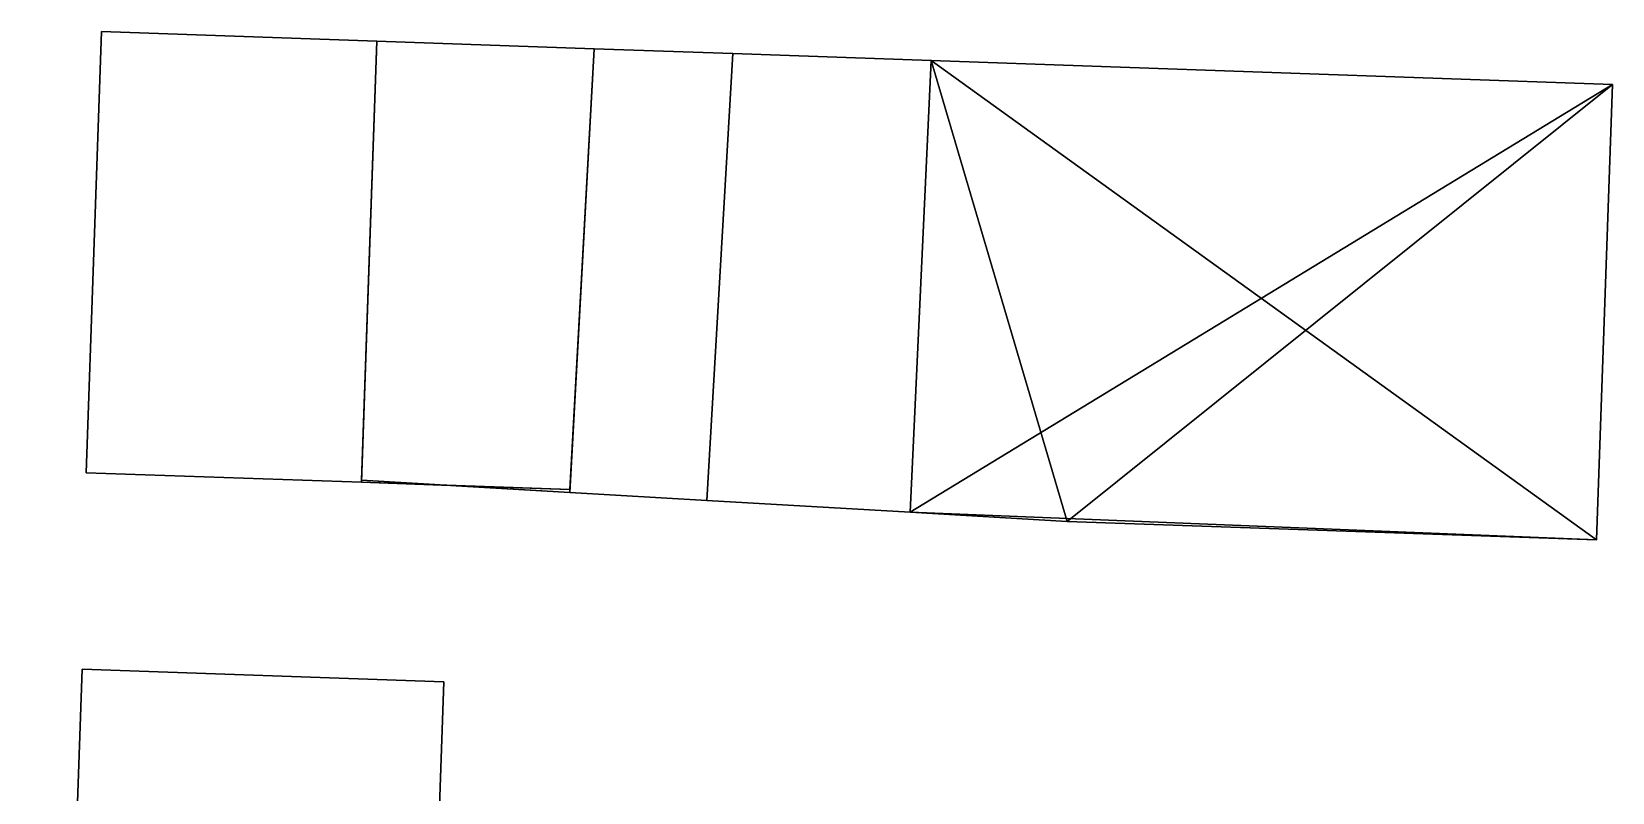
# Model space of a CAD drawing. Header units: metres. Extents: x -88 to 94, y -104 to 108.
# Drawn here: x -74.3 to 84.8, y 31.2 to 107.7 of the extents above; entities that cross this region are included whole.
import ezdxf

# ---------------------------------------------------------------- set-up
doc = ezdxf.new("R2010")
doc.units = ezdxf.units.M

msp = doc.modelspace()

# ---------------------------------------------------------------- linework, layer by layer
at = {"layer": 'Building Shading', "color": 195}
for points in [[(-39.55064, 106.77269, 24.32), (-67.24224, 107.7397, 24.32), (-68.79247, 63.34676, 24.32), (-41.10087, 62.37975, 24.32)], [(-41.10087, 62.37975, 24.32), (-68.79247, 63.34676, 24.32), (-67.24224, 107.7397, 24.32), (-39.55064, 106.77269, 24.32)], [(-67.24224, 107.7397, 24.32), (-67.24224, 107.7397), (-68.79247, 63.34676), (-68.79247, 63.34676, 24.32)], [(-68.79247, 63.34676, 24.32), (-68.79247, 63.34676), (-67.24224, 107.7397), (-67.24224, 107.7397, 24.32)], [(-41.10087, 62.37975), (-68.79247, 63.34676), (-67.24224, 107.7397), (-39.55064, 106.77269)], [(-39.55064, 106.77269), (-67.24224, 107.7397), (-68.79247, 63.34676), (-41.10087, 62.37975)], [(-39.55064, 106.77269, 24.32), (-39.55064, 106.77269), (-67.24224, 107.7397), (-67.24224, 107.7397, 24.32)], [(-67.24224, 107.7397, 24.32), (-67.24224, 107.7397), (-39.55064, 106.77269), (-39.55064, 106.77269, 24.32)], [(-39.55064, 106.77269, 55.5), (-39.55064, 106.77269), (-41.10087, 62.37975), (-41.10087, 62.37975, 55.5)], [(-41.10087, 62.37975, 55.5), (-41.10087, 62.37975), (-39.55064, 106.77269), (-39.55064, 106.77269, 55.5)], [(-20.10976, 61.64672), (-41.10087, 62.37975), (-39.55064, 106.77269), (-17.66241, 106.00834)], [(-17.66241, 106.00834), (-39.55064, 106.77269), (-41.10087, 62.37975), (-20.10976, 61.64672)], [(-41.10087, 62.37975, 24.32), (-41.10087, 62.37975), (-39.55064, 106.77269), (-39.55064, 106.77269, 24.32)], [(-39.55064, 106.77269, 24.32), (-39.55064, 106.77269), (-41.10087, 62.37975), (-41.10087, 62.37975, 24.32)], [(-17.66241, 106.00834, 55.5), (-39.55064, 106.77269, 55.5), (-41.0935, 62.5908, 55.5), (-20.1253, 61.3651, 55.5)], [(-20.1253, 61.3651, 55.5), (-41.0935, 62.5908, 55.5), (-39.55064, 106.77269, 55.5), (-17.66241, 106.00834, 55.5)], [(-17.66241, 106.00834, 55.5), (-17.66241, 106.00834), (-39.55064, 106.77269), (-39.55064, 106.77269, 55.5)], [(-39.55064, 106.77269, 55.5), (-39.55064, 106.77269), (-17.66241, 106.00834), (-17.66241, 106.00834, 55.5)], [(-3.72329, 105.52157, 11.5), (-17.66241, 106.00834, 11.5), (-20.1253, 61.3651, 11.5), (-6.34881, 60.5598, 11.5)], [(-6.34881, 60.5598, 11.5), (-20.1253, 61.3651, 11.5), (-17.66241, 106.00834, 11.5), (-3.72329, 105.52157, 11.5)], [(-17.66241, 106.00834, 11.5), (-17.66241, 106.00834), (-20.1253, 61.3651), (-20.1253, 61.3651, 11.5)], [(-20.1253, 61.3651, 11.5), (-20.1253, 61.3651), (-17.66241, 106.00834), (-17.66241, 106.00834, 11.5)], [(-6.34881, 60.5598), (-20.1253, 61.3651), (-17.66241, 106.00834), (-3.72329, 105.52157)], [(-3.72329, 105.52157), (-17.66241, 106.00834), (-20.1253, 61.3651), (-6.34881, 60.5598)], [(-20.1253, 61.3651, 55.5), (-20.1253, 61.3651), (-17.66241, 106.00834), (-17.66241, 106.00834, 55.5)], [(-17.66241, 106.00834, 55.5), (-17.66241, 106.00834), (-20.1253, 61.3651), (-20.1253, 61.3651, 55.5)], [(-3.72329, 105.52157, 11.5), (-3.72329, 105.52157), (-17.66241, 106.00834), (-17.66241, 106.00834, 11.5)], [(-17.66241, 106.00834, 11.5), (-17.66241, 106.00834), (-3.72329, 105.52157), (-3.72329, 105.52157, 11.5)], [(14.11625, 59.36351), (-6.34881, 60.5598), (-3.72329, 105.52157), (16.23384, 104.82465)], [(16.23384, 104.82465), (-3.72329, 105.52157), (-6.34881, 60.5598), (14.11625, 59.36351)], [(-3.72329, 105.52157, 3.5), (-3.72329, 105.52157), (-6.34881, 60.5598), (-6.34881, 60.5598, 3.5)], [(-6.34881, 60.5598, 3.5), (-6.34881, 60.5598), (-3.72329, 105.52157), (-3.72329, 105.52157, 3.5)], [(16.23384, 104.82465, 3.5), (-3.72329, 105.52157, 3.5), (-6.34881, 60.5598, 3.5), (14.11625, 59.36351, 3.5)], [(14.11625, 59.36351, 3.5), (-6.34881, 60.5598, 3.5), (-3.72329, 105.52157, 3.5), (16.23384, 104.82465, 3.5)], [(-6.34881, 60.5598, 11.5), (-6.34881, 60.5598), (-3.72329, 105.52157), (-3.72329, 105.52157, 11.5)], [(-3.72329, 105.52157, 11.5), (-3.72329, 105.52157), (-6.34881, 60.5598), (-6.34881, 60.5598, 11.5)], [(16.23384, 104.82465, 3.5), (16.23384, 104.82465), (-3.72329, 105.52157), (-3.72329, 105.52157, 3.5)], [(-3.72329, 105.52157, 3.5), (-3.72329, 105.52157), (16.23384, 104.82465), (16.23384, 104.82465, 3.5)], [(14.11625, 59.36351, 3.5), (14.11625, 59.36351), (16.23384, 104.82465), (16.23384, 104.82465, 3.5)], [(16.23384, 104.82465, 3.5), (16.23384, 104.82465), (14.11625, 59.36351), (14.11625, 59.36351, 3.5)], [(84.75511, 102.43184, 35.5), (16.23384, 104.82465, 35.5), (14.11625, 59.36351, 35.5)], [(83.15397, 56.58114, 35.5), (14.11625, 59.36351, 35.5), (16.23384, 104.82465, 35.5)], [(16.23384, 104.82465, 35.5), (16.23384, 104.82465), (14.11625, 59.36351), (14.11625, 59.36351, 35.5)], [(14.11625, 59.36351, 35.5), (14.11625, 59.36351), (16.23384, 104.82465), (16.23384, 104.82465, 35.5)], [(29.90227, 58.44074), (14.11625, 59.36351), (16.23384, 104.82465)], [(83.15397, 56.58114), (16.23384, 104.82465), (14.11625, 59.36351)], [(83.15397, 56.58114, 35.5), (16.23384, 104.82465, 35.5), (84.75511, 102.43184, 35.5)], [(84.75511, 102.43184, 35.5), (84.75511, 102.43184), (16.23384, 104.82465), (16.23384, 104.82465, 35.5)], [(16.23384, 104.82465, 35.5), (16.23384, 104.82465), (84.75511, 102.43184), (84.75511, 102.43184, 35.5)], [(29.90227, 58.44074), (16.23384, 104.82465), (84.75511, 102.43184)], [(83.15397, 56.58114), (84.75511, 102.43184), (16.23384, 104.82465)], [(84.75511, 102.43184, 35.5), (14.11625, 59.36351, 35.5), (29.90227, 58.44074, 35.5)], [(84.75511, 102.43184, 35.5), (29.90227, 58.44074, 35.5), (83.15397, 56.58114, 35.5)], [(29.90227, 58.44074), (84.75511, 102.43184), (83.15397, 56.58114)], [(83.15397, 56.58114, 35.5), (83.15397, 56.58114), (84.75511, 102.43184), (84.75511, 102.43184, 35.5)], [(84.75511, 102.43184, 35.5), (84.75511, 102.43184), (83.15397, 56.58114), (83.15397, 56.58114, 35.5)], [(-68.79247, 63.34676, 24.32), (-68.79247, 63.34676), (-41.10087, 62.37975), (-41.10087, 62.37975, 24.32)], [(-41.10087, 62.37975, 24.32), (-41.10087, 62.37975), (-68.79247, 63.34676), (-68.79247, 63.34676, 24.32)], [(-32.11483, 62.06595, 55.5), (-41.0935, 62.5908, 55.5), (-41.10087, 62.37975, 55.5)], [(-41.10087, 62.37975, 55.5), (-41.0935, 62.5908, 55.5), (-32.11483, 62.06595, 55.5)], [(-41.10087, 62.37975, 55.5), (-41.10087, 62.37975), (-32.11483, 62.06595), (-32.11483, 62.06595, 55.5)], [(-32.11483, 62.06595, 55.5), (-32.11483, 62.06595), (-41.10087, 62.37975), (-41.10087, 62.37975, 55.5)], [(-32.11483, 62.06595, 55.5), (-32.11483, 62.06595), (-20.1253, 61.3651), (-20.1253, 61.3651, 55.5)], [(-20.1253, 61.3651, 55.5), (-20.1253, 61.3651), (-32.11483, 62.06595), (-32.11483, 62.06595, 55.5)], [(-20.1253, 61.3651), (-32.11483, 62.06595), (-20.10976, 61.64672)], [(-20.10976, 61.64672), (-32.11483, 62.06595), (-20.1253, 61.3651)], [(-20.1253, 61.3651, 11.5), (-20.1253, 61.3651), (-6.34881, 60.5598), (-6.34881, 60.5598, 11.5)], [(-6.34881, 60.5598, 11.5), (-6.34881, 60.5598), (-20.1253, 61.3651), (-20.1253, 61.3651, 11.5)], [(-6.34881, 60.5598, 3.5), (-6.34881, 60.5598), (14.11625, 59.36351), (14.11625, 59.36351, 3.5)], [(14.11625, 59.36351, 3.5), (14.11625, 59.36351), (-6.34881, 60.5598), (-6.34881, 60.5598, 3.5)], [(83.15397, 56.58114, 35.5), (29.90227, 58.44074, 35.5), (14.11625, 59.36351, 35.5)], [(14.11625, 59.36351, 35.5), (14.11625, 59.36351), (29.90227, 58.44074), (29.90227, 58.44074, 35.5)], [(29.90227, 58.44074, 35.5), (29.90227, 58.44074), (14.11625, 59.36351), (14.11625, 59.36351, 35.5)], [(83.15397, 56.58114), (14.11625, 59.36351), (29.90227, 58.44074)], [(29.90227, 58.44074, 35.5), (29.90227, 58.44074), (83.15397, 56.58114), (83.15397, 56.58114, 35.5)], [(83.15397, 56.58114, 35.5), (83.15397, 56.58114), (29.90227, 58.44074), (29.90227, 58.44074, 35.5)], [(-37.87341, -103.28661), (-74.27123, -102.01558), (-69.18707, 43.57568), (-32.78926, 42.30464)], [(-32.78926, 42.30464), (-69.18707, 43.57568), (-74.27123, -102.01558), (-37.87341, -103.28661)], [(-69.18707, 43.57568, 24), (-69.18707, 43.57568), (-74.27123, -102.01558), (-74.27123, -102.01558, 24)], [(-74.27123, -102.01558, 24), (-74.27123, -102.01558), (-69.18707, 43.57568), (-69.18707, 43.57568, 24)], [(-32.78926, 42.30464, 24), (-69.18707, 43.57568, 24), (-74.27123, -102.01558, 24), (-37.87341, -103.28661, 24)], [(-37.87341, -103.28661, 24), (-74.27123, -102.01558, 24), (-69.18707, 43.57568, 24), (-32.78926, 42.30464, 24)], [(-32.78926, 42.30464, 24), (-32.78926, 42.30464), (-69.18707, 43.57568), (-69.18707, 43.57568, 24)], [(-69.18707, 43.57568, 24), (-69.18707, 43.57568), (-32.78926, 42.30464), (-32.78926, 42.30464, 24)], [(-37.87341, -103.28661, 24), (-37.87341, -103.28661), (-32.78926, 42.30464), (-32.78926, 42.30464, 24)], [(-32.78926, 42.30464, 24), (-32.78926, 42.30464), (-37.87341, -103.28661), (-37.87341, -103.28661, 24)]]:
    msp.add_3dface(points, dxfattribs=at)

doc.saveas('drawing.dxf')
